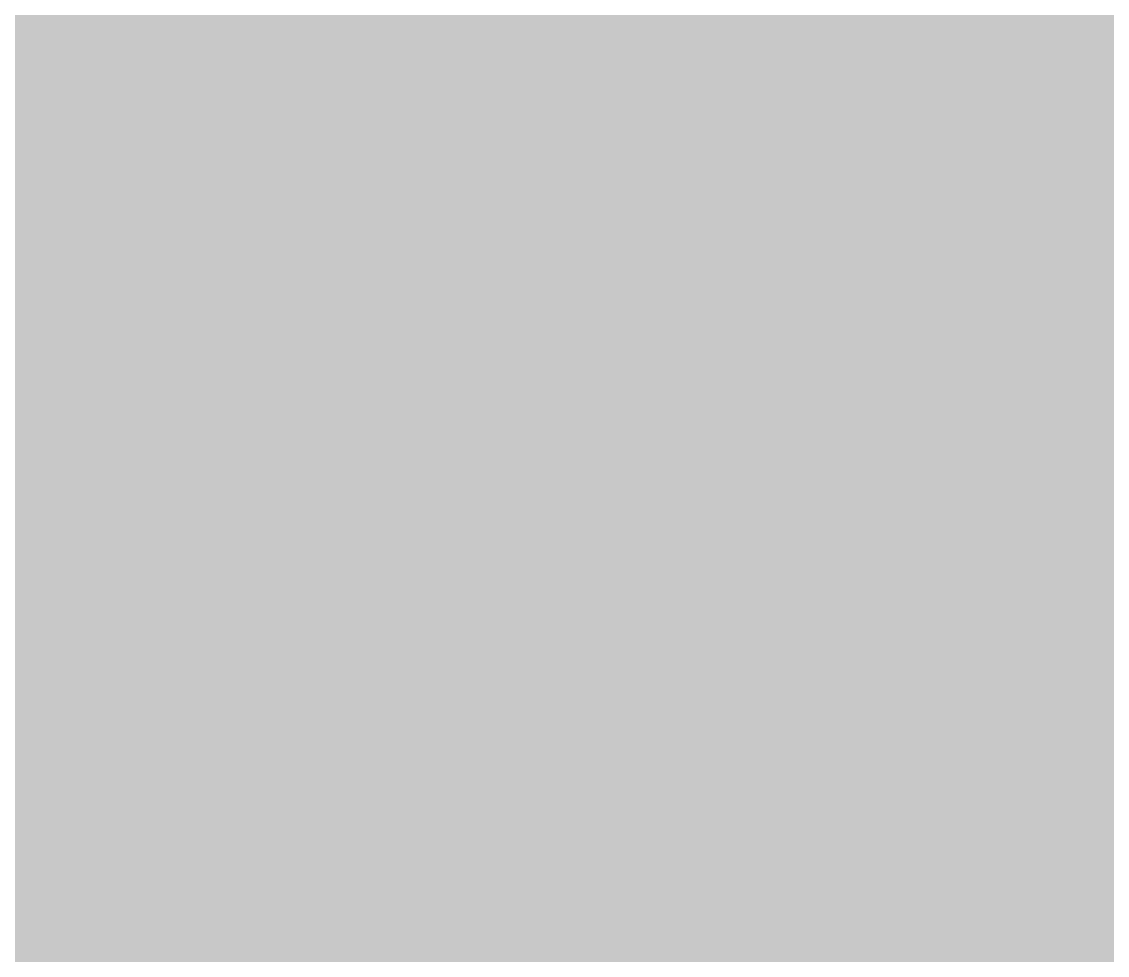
# Model space of a CAD drawing. Header units: inches. Extents: x 0.91 to 3.83, y 2.6 to 3.83.
# Drawn here: x 2.125329 to 2.127135, y 3.314773 to 3.316326 of the extents above; entities that cross this region are included whole.
import ezdxf

# ---------------------------------------------------------------- set-up
doc = ezdxf.new("R2010")
doc.units = ezdxf.units.IN
doc.header["$MEASUREMENT"] = 0
doc.layers.add('Top Layer', color=1, linetype='Continuous')
doc.layers.add('Top Overlay', color=2, linetype='Continuous')

# ---------------------------------------------------------------- blocks, each defined once
blk = doc.blocks.new('R0805_347')
at = {"layer": 'Top Overlay'}
blk.add_hatch(color=2, dxfattribs=at).paths.add_polyline_path([(-0.0260101, -0.0090004), (0.0259899, -0.0090004), (0.0259899, 0.0099996), (-0.0260101, 0.0099996)])
blk.add_lwpolyline([(-0.0260001, -0.0110001, 0.006, 0.006, 0), (0.0260001, -0.011, 0.006, 0.006, 0)], format="xyseb", dxfattribs=at)

msp = doc.modelspace()

# ---------------------------------------------------------------- hatches: boundary and pattern name
at = {"layer": 'Top Layer'}
msp.add_hatch(color=1, dxfattribs=at).paths.add_polyline_path([(2.1477165, 3.3645274), (2.1477165, 3.2954725), (2.1911811, 3.2954725), (2.1911811, 3.3020004), (2.1913003, 3.3020486), (2.1920378, 3.3022448), (2.1930948, 3.3024188), (2.1944428, 3.3025364), (2.1962018, 3.3025821), (2.1966834, 3.3027964), (2.2005203, 3.3027964), (2.2010013, 3.3025822), (2.2027332, 3.3025366), (2.2040602, 3.3024195), (2.205093, 3.3022474), (2.2058084, 3.3020548), (2.206007, 3.3019735), (2.2060237, 3.3019428), (2.2060237, 3.2961813), (2.2435827, 3.2961813), (2.2435827, 3.3158541), (2.2472201, 3.3173607), (2.2680125, 3.2965683), (2.2680125, 3.261193), (2.2687886, 3.2572912), (2.2709988, 3.2539834), (2.3112215, 3.2137607), (2.3112215, 3.1959449), (2.2729528, 3.1959449), (2.2729528, 3.15067), (2.2727569, 3.1496851), (2.2727569, 3.1322982), (2.2726612, 3.1320748), (2.2725412, 3.1220748), (2.2725542, 3.1220423), (2.2725408, 3.1220099), (2.2725554, 3.1219746), (2.2493595, 3.0987787), (2.2490849, 3.0987787), (2.2486033, 3.098993), (2.2468444, 3.0990387), (2.2454962, 3.0991563), (2.2444394, 3.0993303), (2.2437024, 3.0995264), (2.2435827, 3.0995748), (2.2435827, 3.1053938), (2.2060237, 3.1053938), (2.2060237, 3.0928892), (2.2020867, 3.0912584), (2.1933344, 3.1000107), (2.1918827, 3.1009807), (2.1884287, 3.1044347), (2.1876647, 3.1055781), (2.1871825, 3.1059003), (2.1871825, 3.1106354), (2.1876647, 3.1109576), (2.1898575, 3.1142393), (2.1906275, 3.1181104), (2.1898575, 3.1219815), (2.1876647, 3.1252632), (2.1871826, 3.1255854), (2.1871826, 3.1303204), (2.1876647, 3.1306426), (2.1898575, 3.1339243), (2.1906275, 3.1377954), (2.1898575, 3.1416665), (2.1876647, 3.1449482), (2.1871826, 3.1452704), (2.1871826, 3.1500054), (2.1876647, 3.1503276), (2.1898575, 3.1536093), (2.1906275, 3.1574804), (2.1898575, 3.1613515), (2.1876647, 3.1646332), (2.1871825, 3.1649554), (2.1871825, 3.1696905), (2.1876647, 3.1700127), (2.1898575, 3.1732944), (2.1906275, 3.1771655), (2.1898575, 3.1810366), (2.1876647, 3.1843183), (2.184383, 3.1865111), (2.1805119, 3.1872811), (2.1509843, 3.1872811), (2.1471133, 3.1865111), (2.144508, 3.1870294), (2.1439567, 3.1878545), (2.1431317, 3.1884057), (2.1426134, 3.191011), (2.1433834, 3.194882), (2.1433834, 3.2244096), (2.1432266, 3.2251979), (2.1464172, 3.229135), (2.1635215, 3.229135), (2.1639903, 3.228922), (2.1651143, 3.228884), (2.1660067, 3.2287909), (2.1668484, 3.2286401), (2.1676493, 3.2284329), (2.1684159, 3.2281699), (2.1691549, 3.2278497), (2.1698747, 3.2274684), (2.1705788, 3.227023), (2.1712747, 3.2265056), (2.1721045, 3.2257898), (2.1728171, 3.2255544), (2.1776726, 3.2223101), (2.185, 3.2208526), (2.1923274, 3.2223101), (2.1985393, 3.2264607), (2.2020867, 3.2317698), (2.2060237, 3.2307884), (2.2060237, 3.2213781), (2.2138113, 3.2213781), (2.2138595, 3.2212589), (2.2140557, 3.2205214), (2.2142297, 3.2194644), (2.2143473, 3.2181164), (2.214393, 3.2163574), (2.2146073, 3.2158758), (2.2146073, 3.2014482), (2.2143931, 3.2009672), (2.2143475, 3.1992353), (2.2142304, 3.1979083), (2.2140583, 3.1968755), (2.2138657, 3.1961601), (2.2137844, 3.1959615), (2.2137537, 3.1959448), (2.2040552, 3.1959448), (2.2040552, 3.1268898), (2.2475198, 3.1268898), (2.2475198, 3.1959448), (2.2358526, 3.1959448), (2.235822, 3.1959615), (2.2357407, 3.19616), (2.2355481, 3.1968755), (2.235376, 3.1979083), (2.2352589, 3.1992353), (2.2352133, 3.2009672), (2.2349991, 3.2014481), (2.2349991, 3.2158759), (2.2352134, 3.2163575), (2.2352591, 3.2181164), (2.2353767, 3.2194646), (2.2355507, 3.2205214), (2.2357468, 3.2212584), (2.2357952, 3.2213781), (2.2435827, 3.2213781), (2.2435827, 3.2550001), (2.2264988, 3.2550001), (2.2261298, 3.255226), (2.225697, 3.2551219), (2.2252858, 3.2552922), (2.2245806, 3.2550001), (2.2219308, 3.2550001), (2.221391, 3.2553086), (2.2201712, 3.2561571), (2.2168252, 3.2589884), (2.2149029, 3.2608446), (2.2144004, 3.2610425), (2.2005211, 3.2749218), (2.1972133, 3.277132), (2.1933115, 3.2779081), (2.1274473, 3.2779081), (2.1269807, 3.2781209), (2.1258571, 3.2781604), (2.1249864, 3.2782553), (2.1241708, 3.2784088), (2.1234066, 3.2786174), (2.1226807, 3.2788817), (2.1219892, 3.2792014), (2.1213199, 3.2795821), (2.120666, 3.2800293), (2.1200241, 3.2805491), (2.1192437, 3.2812879), (2.1190643, 3.2813565), (2.1130096, 3.2854021), (2.1056822, 3.2868596), (2.0983548, 3.2854021), (2.0921429, 3.2812515), (2.0914678, 3.2802411), (2.0875307, 3.2802411), (2.0865295, 3.2817395), (2.0803176, 3.2858901), (2.0729902, 3.2873476), (2.0656628, 3.2858901), (2.0615015, 3.2831097), (2.0568591, 3.2844077), (2.0566558, 3.2848775), (2.0564262, 3.2865567), (2.0564892, 3.286693), (2.0568699, 3.2873623), (2.0573171, 3.2880162), (2.0578369, 3.2886581), (2.0585757, 3.2894385), (2.0586443, 3.2896179), (2.0626899, 3.2956726), (2.0641474, 3.303), (2.0626899, 3.3103274), (2.0611402, 3.3126467), (2.0632447, 3.3165837), (2.0733167, 3.3165837), (2.0737983, 3.3163694), (2.0755572, 3.3163237), (2.0769054, 3.3162061), (2.0779622, 3.3160321), (2.0786992, 3.315836), (2.0788189, 3.3157876), (2.0788189, 3.2954724), (2.1222835, 3.2954724), (2.1222835, 3.3645273), (2.1254686, 3.3663427), (2.1445313, 3.3663427)])

# ---------------------------------------------------------------- block references
at = {"rotation": 270}
msp.add_blockref('R0805_347', (2.135, 3.33), dxfattribs=at)

doc.saveas('drawing.dxf')
